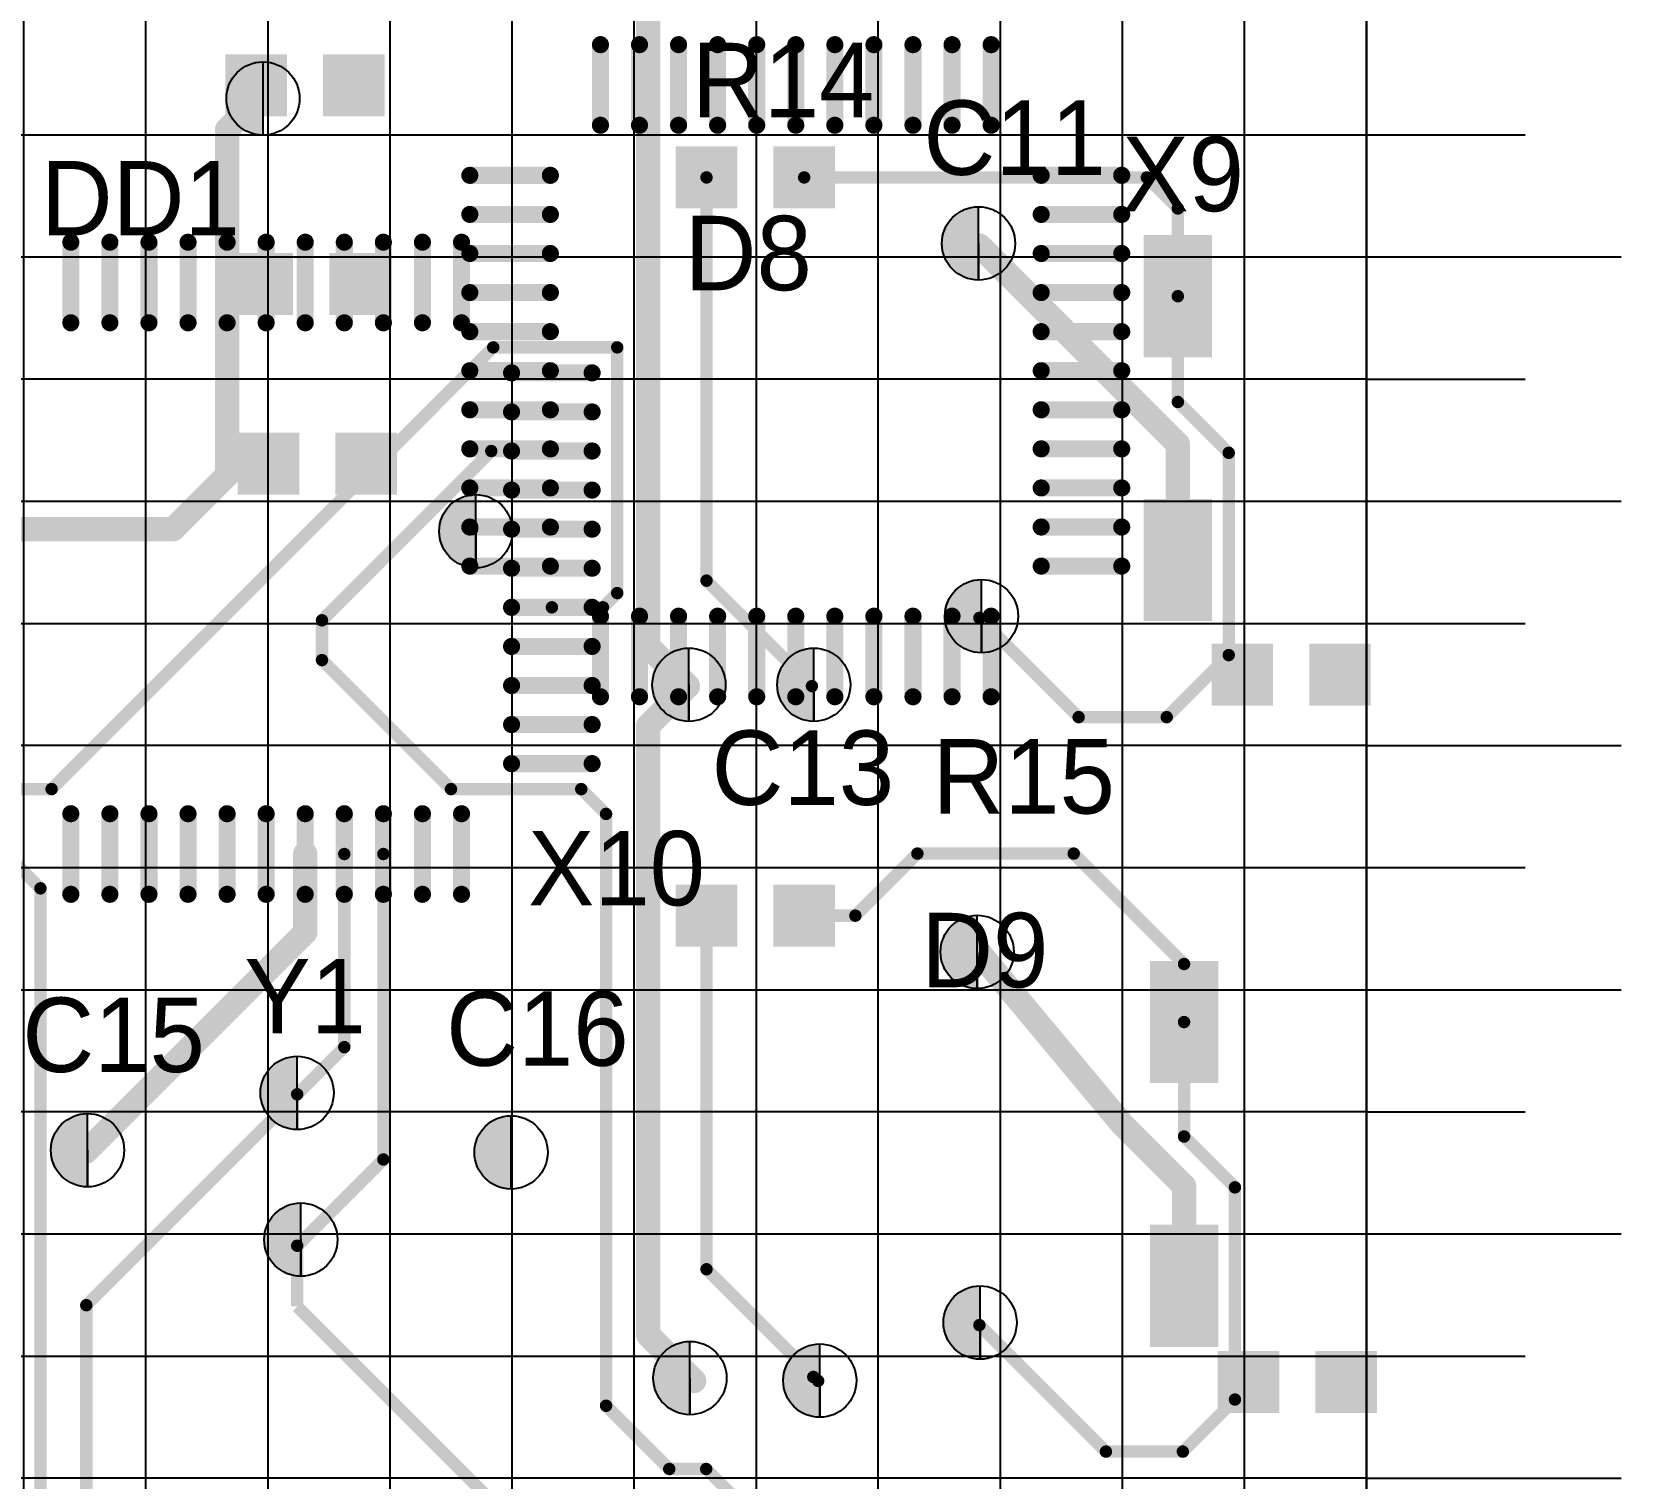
# Model space of a CAD drawing. Header units: millimetres. Extents: x 40 to 3761, y -469 to 920.
# Drawn here: x 1243.82 to 1276.37, y 168.64 to 198.25 of the extents above; entities that cross this region are included whole.
import ezdxf

# ---------------------------------------------------------------- set-up
doc = ezdxf.new("R2010")
doc.units = ezdxf.units.MM
for name, color, linetype in [('TopLayer', 1, 'Continuous'), ('TopOverlay', 2, 'Continuous'), ('TopPaste', 8, 'Continuous'), ('Слой1', 7, 'Continuous')]:
    doc.layers.add(name, color=color, linetype=linetype)

# ---------------------------------------------------------------- blocks, each defined once
blk = doc.blocks.new('*U74')
blk.add_line((0, 0.984), (0, -0.984))
blk = doc.blocks.new('*U75')
at = {"color": 0, "linetype": 'ByBlock', "lineweight": -2, "transparency": 16777216}
for p in [(50, 0), (55, 0), (60, 0), (65, 0), (70, 0), (75, 0)]:
    blk.add_blockref('*U74', p, dxfattribs=at)
blk = doc.blocks.new('*U64')
blk.add_line((1.624, 0), (-1.624, 0))
blk = doc.blocks.new('*U65')
at = {"color": 0, "linetype": 'ByBlock', "lineweight": -2, "transparency": 16777216}
for p in [(0, -47.5), (0, -50), (0, -52.5), (0, -55), (0, -57.5), (0, -60), (0, -62.5), (0, -65), (0, -67.5), (0, -70), (0, -72.5), (0, -75)]:
    blk.add_blockref('*U64', p, dxfattribs=at)
blk = doc.blocks.new('*U56')
for p, q in [((2.5, 76.25), (2.5, -76.25)), ((-2.5, 73.75), (-2.5, -76.25)), ((0.003, -76.25), (0.003, 73.75))]:
    blk.add_line(p, q)
blk = doc.blocks.new('*U57')
at = {"color": 0, "linetype": 'ByBlock', "lineweight": -2, "transparency": 16777216}
for p in [(22.5, 0), (30, 0), (37.5, 0), (45, 0)]:
    blk.add_blockref('*U56', p, dxfattribs=at)
blk = doc.blocks.new('*U58')
for p, q in [((25, 2.5), (-25, 2.5)), ((-25, 0), (25, 0)), ((-25, -2.5), (25, -2.5))]:
    blk.add_line(p, q)
blk = doc.blocks.new('*U59')
at = {"color": 0, "linetype": 'ByBlock', "lineweight": -2, "transparency": 16777216}
for p in [(0, 75), (0, 67.5), (0, 60), (0, 52.5), (0, 45)]:
    blk.add_blockref('*U58', p, dxfattribs=at)

msp = doc.modelspace()

# ---------------------------------------------------------------- hatches: boundary and pattern name
h = msp.add_hatch(color=256)
h.dxf.hatch_style = 1
h.paths.add_polyline_path([(1248.556, 197.634, 0.414214), (1247.806, 196.884, 0.414214), (1248.556, 196.134)])
h = msp.add_hatch(color=256)
h.dxf.hatch_style = 1
h.paths.add_polyline_path([(1263.207, 194.667, 0.414214), (1262.457, 193.917, 0.414214), (1263.207, 193.167), (1263.207, 193.917)])
h = msp.add_hatch(color=256)
h.dxf.hatch_style = 1
h.paths.add_polyline_path([(1252.913, 188.775, 0.414214), (1252.163, 188.025, 0.414214), (1252.913, 187.275), (1252.913, 188.025)])
h = msp.add_hatch(color=256)
h.dxf.hatch_style = 1
h.paths.add_polyline_path([(1263.269, 187.037, 0.414214), (1262.519, 186.287, 0.414214), (1263.269, 185.537), (1263.269, 186.287)])
h = msp.add_hatch(color=256)
h.dxf.hatch_style = 1
h.paths.add_polyline_path([(1257.277, 185.632, 0.414214), (1256.527, 184.882, 0.414214), (1257.277, 184.132), (1257.277, 184.882)])
h = msp.add_hatch(color=256)
h.dxf.hatch_style = 1
h.paths.add_polyline_path([(1259.834, 185.632, 0.414214), (1259.084, 184.882, 0.414214), (1259.834, 184.132), (1259.834, 184.882)])
h = msp.add_hatch(color=256)
h.dxf.hatch_style = 1
h.paths.add_polyline_path([(1263.18, 180.162, 0.414214), (1262.43, 179.412, 0.414214), (1263.18, 178.662), (1263.18, 179.412)])
h = msp.add_hatch(color=256)
h.dxf.hatch_style = 1
h.paths.add_polyline_path([(1249.254, 177.276, 0.414214), (1248.504, 176.526, 0.414214), (1249.254, 175.776), (1249.254, 176.526)])
h = msp.add_hatch(color=256)
h.dxf.hatch_style = 1
h.paths.add_polyline_path([(1244.962, 176.103, 0.414214), (1244.212, 175.353, 0.414214), (1244.962, 174.603), (1244.962, 175.353)])
h = msp.add_hatch(color=256)
h.dxf.hatch_style = 1
h.paths.add_polyline_path([(1253.635, 176.059, 0.414214), (1252.885, 175.309, 0.414214), (1253.635, 174.559), (1253.635, 175.309)])
h = msp.add_hatch(color=256)
h.dxf.hatch_style = 1
h.paths.add_polyline_path([(1249.331, 174.273, 0.414214), (1248.581, 173.523, 0.414214), (1249.331, 172.773), (1249.331, 173.523)])
h = msp.add_hatch(color=256)
h.dxf.hatch_style = 1
h.paths.add_polyline_path([(1263.24, 172.575, 0.414214), (1262.49, 171.825, 0.414214), (1263.24, 171.075), (1263.24, 171.825)])
h = msp.add_hatch(color=256)
h.dxf.hatch_style = 1
h.paths.add_polyline_path([(1257.298, 171.439, 0.414214), (1256.548, 170.689, 0.414214), (1257.298, 169.939), (1257.298, 170.689)])
h = msp.add_hatch(color=256)
h.dxf.hatch_style = 1
h.paths.add_polyline_path([(1259.957, 171.386, 0.414214), (1259.207, 170.636, 0.414214), (1259.957, 169.886), (1259.957, 170.636)])

# ---------------------------------------------------------------- linework, layer by layer
for p, q in [((1271.152, 118.639), (1271.152, 268.639)), ((1271.152, 267.389), (1271.152, 118.639))]:
    msp.add_line(p, q)
at = {"layer": 'TopLayer'}
for points, const_width in [([(1256.444, 185.667), (1256.444, 199.409)], 0.5), ([(1248.494, 196.919), (1247.821, 196.246)], 0.5), ([(1247.821, 193.117), (1247.821, 196.246)], 0.5), ([(1257.638, 187.013), (1257.638, 195.268)], 0.254), ([(1266.655, 195.268), (1259.638, 195.268)], 0.254), ([(1267.29, 194.633), (1266.655, 195.268)], 0.254), ([(1267.29, 192.836), (1267.29, 194.633)], 0.254), ([(1244.621, 193.942), (1244.621, 192.292)], 0.35), ([(1245.421, 193.942), (1245.421, 192.292)], 0.35), ([(1246.221, 193.942), (1246.221, 192.292)], 0.35), ([(1247.021, 193.942), (1247.021, 192.292)], 0.35), ([(1247.821, 193.942), (1247.821, 192.292)], 0.35), ([(1248.621, 193.942), (1248.621, 192.292)], 0.35), ([(1249.421, 193.942), (1249.421, 192.292)], 0.35), ([(1250.221, 193.942), (1250.221, 192.292)], 0.35), ([(1251.021, 193.942), (1251.021, 192.292)], 0.35), ([(1251.821, 193.942), (1251.821, 192.292)], 0.35), ([(1252.621, 193.942), (1252.621, 192.292)], 0.35), ([(1267.29, 189.807), (1263.226, 193.871)], 0.5), ([(1247.821, 189.172), (1247.821, 193.117)], 0.5), ([(1267.29, 190.671), (1267.29, 192.836)], 0.254), ([(1253.269, 191.789), (1244.227, 182.746)], 0.254), ([(1255.809, 191.789), (1253.269, 191.789)], 0.254), ([(1255.809, 186.759), (1255.809, 191.789)], 0.254), ([(1255.296, 191.267), (1253.646, 191.267)], 0.35), ([(1268.331, 189.63), (1267.29, 190.671)], 0.254), ([(1255.296, 190.467), (1253.646, 190.467)], 0.35), ([(1253.231, 189.667), (1249.764, 186.201)], 0.254), ([(1254.471, 189.667), (1253.231, 189.667)], 0.254), ([(1255.296, 189.667), (1253.646, 189.667)], 0.35), ([(1267.29, 187.436), (1267.29, 189.807)], 0.5), ([(1268.331, 185.489), (1268.331, 189.63)], 0.254), ([(1247.821, 189.172), (1246.716, 188.067)], 0.5), ([(1255.296, 188.867), (1253.646, 188.867)], 0.35), ([(1246.716, 188.067), (1242.771, 188.067)], 0.5), ([(1254.471, 188.067), (1252.837, 188.067)], 0.254), ([(1255.296, 188.067), (1253.646, 188.067)], 0.35), ([(1255.296, 187.267), (1253.646, 187.267)], 0.35), ([(1255.809, 186.759), (1255.517, 186.467)], 0.254), ([(1259.797, 184.854), (1257.638, 187.013)], 0.254), ([(1255.296, 186.467), (1253.646, 186.467)], 0.35), ([(1255.517, 186.467), (1254.471, 186.467)], 0.254), ([(1249.764, 185.388), (1249.764, 186.201)], 0.254), ([(1265.258, 184.219), (1263.226, 186.251)], 0.254), ([(1257.257, 184.854), (1256.444, 185.667)], 0.5), ([(1255.296, 185.667), (1253.646, 185.667)], 0.35), ([(1268.331, 185.489), (1267.061, 184.219)], 0.254), ([(1252.406, 182.746), (1249.764, 185.388)], 0.254), ([(1255.296, 184.867), (1253.646, 184.867)], 0.35), ([(1257.257, 184.854), (1256.444, 184.042)], 0.5), ([(1255.296, 184.067), (1253.646, 184.067)], 0.35), ([(1256.444, 171.57), (1256.444, 184.042)], 0.5), ([(1267.061, 184.219), (1265.258, 184.219)], 0.254), ([(1255.296, 183.267), (1253.646, 183.267)], 0.35), ([(1244.227, 182.746), (1240.391, 182.746)], 0.254), ([(1255.073, 182.746), (1252.406, 182.746)], 0.254), ([(1255.581, 182.238), (1255.073, 182.746)], 0.254), ([(1244.621, 182.242), (1244.621, 180.592)], 0.35), ([(1245.421, 182.242), (1245.421, 180.592)], 0.35), ([(1246.221, 182.242), (1246.221, 180.592)], 0.35), ([(1247.021, 182.242), (1247.021, 180.592)], 0.35), ([(1247.821, 182.242), (1247.821, 180.592)], 0.35), ([(1248.621, 182.242), (1248.621, 180.592)], 0.35), ([(1249.421, 182.242), (1249.421, 180.592)], 0.35), ([(1250.221, 182.242), (1250.221, 180.592)], 0.35), ([(1251.021, 182.242), (1251.021, 180.592)], 0.35), ([(1251.821, 182.242), (1251.821, 180.592)], 0.35), ([(1252.621, 182.242), (1252.621, 180.592)], 0.35), ([(1255.581, 170.122), (1255.581, 182.238)], 0.254), ([(1243.998, 180.714), (1242.855, 181.857)], 0.254), ([(1249.421, 179.812), (1249.421, 181.417)], 0.5), ([(1250.221, 177.463), (1250.221, 181.417)], 0.254), ([(1251.021, 175.163), (1251.021, 181.417)], 0.254), ([(1261.956, 181.425), (1260.686, 180.155)], 0.254), ([(1265.156, 181.425), (1261.956, 181.425)], 0.254), ([(1267.417, 179.165), (1265.156, 181.425)], 0.254), ([(1243.998, 167.201), (1243.998, 180.714)], 0.254), ([(1249.421, 179.812), (1244.938, 175.329)], 0.5), ([(1257.638, 172.916), (1257.638, 180.155)], 0.254), ([(1260.686, 180.155), (1259.638, 180.155)], 0.254), ([(1266.147, 175.888), (1263.226, 179.393)], 0.5), ([(1267.417, 177.977), (1267.417, 179.165)], 0.254), ([(1267.417, 175.634), (1267.417, 177.977)], 0.254), ([(1250.221, 177.463), (1249.256, 176.498)], 0.254), ([(1249.256, 176.498), (1244.938, 172.18)], 0.254), ([(1267.417, 174.618), (1266.147, 175.888)], 0.5), ([(1268.458, 174.593), (1267.417, 175.634)], 0.254), ([(1251.021, 175.163), (1249.256, 173.398)], 0.254), ([(1267.417, 172.577), (1267.417, 174.618)], 0.5), ([(1268.458, 170.249), (1268.458, 174.593)], 0.254), ([(1249.256, 172.154), (1249.256, 173.398)], 0.254), ([(1259.924, 170.63), (1257.638, 172.916)], 0.254), ([(1244.938, 167.709), (1244.938, 172.18)], 0.254), ([(1253.701, 167.709), (1249.256, 172.154)], 0.254), ([(1265.817, 169.183), (1263.226, 171.773)], 0.254), ([(1257.384, 170.63), (1256.444, 171.57)], 0.5), ([(1256.876, 168.827), (1255.581, 170.122)], 0.254), ([(1268.458, 170.249), (1267.392, 169.183)], 0.254), ([(1267.392, 169.183), (1265.817, 169.183)], 0.254), ([(1257.631, 168.827), (1256.876, 168.827)], 0.254), ([(1259.765, 166.693), (1257.631, 168.827)], 0.254)]:
    msp.add_lwpolyline(points, dxfattribs=dict(at, const_width=const_width))
for points, const_width in [([(1248.619, 196.919, -1), (1248.369, 196.919, -1)], 0.25), ([(1247.946, 196.246, -1), (1247.696, 196.246, -1)], 0.25), ([(1247.946, 196.246, -1), (1247.696, 196.246, -1)], 0.25), ([(1257.701, 195.268, -1), (1257.574, 195.268, -1)], 0.127), ([(1259.701, 195.268, -1), (1259.574, 195.268, -1)], 0.127), ([(1266.718, 195.268, -1), (1266.591, 195.268, -1)], 0.127), ([(1266.718, 195.268, -1), (1266.591, 195.268, -1)], 0.127), ([(1267.353, 194.633, -1), (1267.226, 194.633, -1)], 0.127), ([(1267.353, 194.633, -1), (1267.226, 194.633, -1)], 0.127), ([(1244.708, 193.942, -1), (1244.533, 193.942, -1)], 0.175), ([(1245.508, 193.942, -1), (1245.333, 193.942, -1)], 0.175), ([(1246.308, 193.942, -1), (1246.133, 193.942, -1)], 0.175), ([(1247.108, 193.942, -1), (1246.933, 193.942, -1)], 0.175), ([(1247.908, 193.942, -1), (1247.733, 193.942, -1)], 0.175), ([(1248.708, 193.942, -1), (1248.533, 193.942, -1)], 0.175), ([(1249.508, 193.942, -1), (1249.333, 193.942, -1)], 0.175), ([(1250.308, 193.942, -1), (1250.133, 193.942, -1)], 0.175), ([(1251.108, 193.942, -1), (1250.933, 193.942, -1)], 0.175), ([(1251.908, 193.942, -1), (1251.733, 193.942, -1)], 0.175), ([(1252.708, 193.942, -1), (1252.533, 193.942, -1)], 0.175), ([(1263.351, 193.871, -1), (1263.101, 193.871, -1)], 0.25), ([(1247.946, 193.117, -1), (1247.696, 193.117, -1)], 0.25), ([(1247.946, 193.117, -1), (1247.696, 193.117, -1)], 0.25), ([(1267.353, 192.836, -1), (1267.226, 192.836, -1)], 0.127), ([(1267.353, 192.836, -1), (1267.226, 192.836, -1)], 0.127), ([(1244.708, 192.292, -1), (1244.533, 192.292, -1)], 0.175), ([(1245.508, 192.292, -1), (1245.333, 192.292, -1)], 0.175), ([(1246.308, 192.292, -1), (1246.133, 192.292, -1)], 0.175), ([(1247.108, 192.292, -1), (1246.933, 192.292, -1)], 0.175), ([(1247.908, 192.292, -1), (1247.733, 192.292, -1)], 0.175), ([(1248.708, 192.292, -1), (1248.533, 192.292, -1)], 0.175), ([(1249.508, 192.292, -1), (1249.333, 192.292, -1)], 0.175), ([(1250.308, 192.292, -1), (1250.133, 192.292, -1)], 0.175), ([(1251.108, 192.292, -1), (1250.933, 192.292, -1)], 0.175), ([(1251.908, 192.292, -1), (1251.733, 192.292, -1)], 0.175), ([(1252.708, 192.292, -1), (1252.533, 192.292, -1)], 0.175), ([(1253.333, 191.789, -1), (1253.206, 191.789, -1)], 0.127), ([(1253.333, 191.789, -1), (1253.206, 191.789, -1)], 0.127), ([(1255.873, 191.789, -1), (1255.746, 191.789, -1)], 0.127), ([(1255.873, 191.789, -1), (1255.746, 191.789, -1)], 0.127), ([(1253.733, 191.267, -1), (1253.558, 191.267, -1)], 0.175), ([(1255.383, 191.267, -1), (1255.208, 191.267, -1)], 0.175), ([(1267.353, 190.671, -1), (1267.226, 190.671, -1)], 0.127), ([(1267.353, 190.671, -1), (1267.226, 190.671, -1)], 0.127), ([(1253.733, 190.467, -1), (1253.558, 190.467, -1)], 0.175), ([(1255.383, 190.467, -1), (1255.208, 190.467, -1)], 0.175), ([(1253.294, 189.667, -1), (1253.167, 189.667, -1)], 0.127), ([(1253.294, 189.667, -1), (1253.167, 189.667, -1)], 0.127), ([(1253.733, 189.667, -1), (1253.558, 189.667, -1)], 0.175), ([(1254.534, 189.667, -1), (1254.407, 189.667, -1)], 0.127), ([(1255.383, 189.667, -1), (1255.208, 189.667, -1)], 0.175), ([(1267.415, 189.807, -1), (1267.165, 189.807, -1)], 0.25), ([(1267.415, 189.807, -1), (1267.165, 189.807, -1)], 0.25), ([(1268.395, 189.63, -1), (1268.268, 189.63, -1)], 0.127), ([(1268.395, 189.63, -1), (1268.268, 189.63, -1)], 0.127), ([(1247.946, 189.172, -1), (1247.696, 189.172, -1)], 0.25), ([(1247.946, 189.172, -1), (1247.696, 189.172, -1)], 0.25), ([(1253.733, 188.867, -1), (1253.558, 188.867, -1)], 0.175), ([(1255.383, 188.867, -1), (1255.208, 188.867, -1)], 0.175), ([(1246.841, 188.067, -1), (1246.591, 188.067, -1)], 0.25), ([(1246.841, 188.067, -1), (1246.591, 188.067, -1)], 0.25), ([(1252.901, 188.067, -1), (1252.774, 188.067, -1)], 0.127), ([(1253.733, 188.067, -1), (1253.558, 188.067, -1)], 0.175), ([(1254.534, 188.067, -1), (1254.407, 188.067, -1)], 0.127), ([(1255.383, 188.067, -1), (1255.208, 188.067, -1)], 0.175), ([(1267.415, 187.436, -1), (1267.165, 187.436, -1)], 0.25), ([(1253.733, 187.267, -1), (1253.558, 187.267, -1)], 0.175), ([(1255.383, 187.267, -1), (1255.208, 187.267, -1)], 0.175), ([(1255.873, 186.759, -1), (1255.746, 186.759, -1)], 0.127), ([(1255.873, 186.759, -1), (1255.746, 186.759, -1)], 0.127), ([(1257.701, 187.013, -1), (1257.574, 187.013, -1)], 0.127), ([(1257.701, 187.013, -1), (1257.574, 187.013, -1)], 0.127), ([(1253.733, 186.467, -1), (1253.558, 186.467, -1)], 0.175), ([(1254.534, 186.467, -1), (1254.407, 186.467, -1)], 0.127), ([(1255.383, 186.467, -1), (1255.208, 186.467, -1)], 0.175), ([(1255.581, 186.467, -1), (1255.454, 186.467, -1)], 0.127), ([(1255.581, 186.467, -1), (1255.454, 186.467, -1)], 0.127), ([(1249.827, 186.201, -1), (1249.7, 186.201, -1)], 0.127), ([(1249.827, 186.201, -1), (1249.7, 186.201, -1)], 0.127), ([(1263.289, 186.251, -1), (1263.162, 186.251, -1)], 0.127), ([(1256.569, 185.667, -1), (1256.319, 185.667, -1)], 0.25), ([(1256.569, 185.667, -1), (1256.319, 185.667, -1)], 0.25), ([(1253.733, 185.667, -1), (1253.558, 185.667, -1)], 0.175), ([(1255.383, 185.667, -1), (1255.208, 185.667, -1)], 0.175), ([(1268.395, 185.489, -1), (1268.268, 185.489, -1)], 0.127), ([(1268.395, 185.489, -1), (1268.268, 185.489, -1)], 0.127), ([(1249.827, 185.388, -1), (1249.7, 185.388, -1)], 0.127), ([(1249.827, 185.388, -1), (1249.7, 185.388, -1)], 0.127), ([(1253.733, 184.867, -1), (1253.558, 184.867, -1)], 0.175), ([(1255.383, 184.867, -1), (1255.208, 184.867, -1)], 0.175), ([(1257.382, 184.854, -1), (1257.132, 184.854, -1)], 0.25), ([(1257.382, 184.854, -1), (1257.132, 184.854, -1)], 0.25), ([(1259.86, 184.854, -1), (1259.733, 184.854, -1)], 0.127), ([(1253.733, 184.067, -1), (1253.558, 184.067, -1)], 0.175), ([(1255.383, 184.067, -1), (1255.208, 184.067, -1)], 0.175), ([(1256.569, 184.042, -1), (1256.319, 184.042, -1)], 0.25), ([(1256.569, 184.042, -1), (1256.319, 184.042, -1)], 0.25), ([(1265.321, 184.219, -1), (1265.194, 184.219, -1)], 0.127), ([(1265.321, 184.219, -1), (1265.194, 184.219, -1)], 0.127), ([(1267.125, 184.219, -1), (1266.998, 184.219, -1)], 0.127), ([(1267.125, 184.219, -1), (1266.998, 184.219, -1)], 0.127), ([(1253.733, 183.267, -1), (1253.558, 183.267, -1)], 0.175), ([(1255.383, 183.267, -1), (1255.208, 183.267, -1)], 0.175), ([(1244.29, 182.746, -1), (1244.163, 182.746, -1)], 0.127), ([(1244.29, 182.746, -1), (1244.163, 182.746, -1)], 0.127), ([(1252.469, 182.746, -1), (1252.342, 182.746, -1)], 0.127), ([(1252.469, 182.746, -1), (1252.342, 182.746, -1)], 0.127), ([(1255.136, 182.746, -1), (1255.009, 182.746, -1)], 0.127), ([(1255.136, 182.746, -1), (1255.009, 182.746, -1)], 0.127), ([(1244.708, 182.242, -1), (1244.533, 182.242, -1)], 0.175), ([(1245.508, 182.242, -1), (1245.333, 182.242, -1)], 0.175), ([(1246.308, 182.242, -1), (1246.133, 182.242, -1)], 0.175), ([(1247.108, 182.242, -1), (1246.933, 182.242, -1)], 0.175), ([(1247.908, 182.242, -1), (1247.733, 182.242, -1)], 0.175), ([(1248.708, 182.242, -1), (1248.533, 182.242, -1)], 0.175), ([(1249.508, 182.242, -1), (1249.333, 182.242, -1)], 0.175), ([(1250.308, 182.242, -1), (1250.133, 182.242, -1)], 0.175), ([(1251.108, 182.242, -1), (1250.933, 182.242, -1)], 0.175), ([(1251.908, 182.242, -1), (1251.733, 182.242, -1)], 0.175), ([(1252.708, 182.242, -1), (1252.533, 182.242, -1)], 0.175), ([(1255.644, 182.238, -1), (1255.517, 182.238, -1)], 0.127), ([(1255.644, 182.238, -1), (1255.517, 182.238, -1)], 0.127), ([(1249.546, 181.417, -1), (1249.296, 181.417, -1)], 0.25), ([(1250.284, 181.417, -1), (1250.157, 181.417, -1)], 0.127), ([(1251.084, 181.417, -1), (1250.957, 181.417, -1)], 0.127), ([(1262.019, 181.425, -1), (1261.892, 181.425, -1)], 0.127), ([(1262.019, 181.425, -1), (1261.892, 181.425, -1)], 0.127), ([(1265.22, 181.425, -1), (1265.093, 181.425, -1)], 0.127), ([(1265.22, 181.425, -1), (1265.093, 181.425, -1)], 0.127), ([(1244.062, 180.714, -1), (1243.935, 180.714, -1)], 0.127), ([(1244.062, 180.714, -1), (1243.935, 180.714, -1)], 0.127), ([(1244.708, 180.592, -1), (1244.533, 180.592, -1)], 0.175), ([(1245.508, 180.592, -1), (1245.333, 180.592, -1)], 0.175), ([(1246.308, 180.592, -1), (1246.133, 180.592, -1)], 0.175), ([(1247.108, 180.592, -1), (1246.933, 180.592, -1)], 0.175), ([(1247.908, 180.592, -1), (1247.733, 180.592, -1)], 0.175), ([(1248.708, 180.592, -1), (1248.533, 180.592, -1)], 0.175), ([(1249.508, 180.592, -1), (1249.333, 180.592, -1)], 0.175), ([(1250.308, 180.592, -1), (1250.133, 180.592, -1)], 0.175), ([(1251.108, 180.592, -1), (1250.933, 180.592, -1)], 0.175), ([(1251.908, 180.592, -1), (1251.733, 180.592, -1)], 0.175), ([(1252.708, 180.592, -1), (1252.533, 180.592, -1)], 0.175), ([(1249.546, 179.812, -1), (1249.296, 179.812, -1)], 0.25), ([(1249.546, 179.812, -1), (1249.296, 179.812, -1)], 0.25), ([(1260.749, 180.155, -1), (1260.622, 180.155, -1)], 0.127), ([(1260.749, 180.155, -1), (1260.622, 180.155, -1)], 0.127), ([(1263.351, 179.393, -1), (1263.101, 179.393, -1)], 0.25), ([(1267.48, 179.165, -1), (1267.353, 179.165, -1)], 0.127), ([(1267.48, 179.165, -1), (1267.353, 179.165, -1)], 0.127), ([(1267.48, 177.977, -1), (1267.353, 177.977, -1)], 0.127), ([(1267.48, 177.977, -1), (1267.353, 177.977, -1)], 0.127), ([(1250.284, 177.463, -1), (1250.157, 177.463, -1)], 0.127), ([(1250.284, 177.463, -1), (1250.157, 177.463, -1)], 0.127), ([(1249.319, 176.498, -1), (1249.192, 176.498, -1)], 0.127), ([(1249.319, 176.498, -1), (1249.192, 176.498, -1)], 0.127), ([(1266.272, 175.888, -1), (1266.022, 175.888, -1)], 0.25), ([(1266.272, 175.888, -1), (1266.022, 175.888, -1)], 0.25), ([(1267.48, 175.634, -1), (1267.353, 175.634, -1)], 0.127), ([(1267.48, 175.634, -1), (1267.353, 175.634, -1)], 0.127), ([(1245.063, 175.329, -1), (1244.813, 175.329, -1)], 0.25), ([(1251.084, 175.163, -1), (1250.957, 175.163, -1)], 0.127), ([(1251.084, 175.163, -1), (1250.957, 175.163, -1)], 0.127), ([(1267.542, 174.618, -1), (1267.292, 174.618, -1)], 0.25), ([(1267.542, 174.618, -1), (1267.292, 174.618, -1)], 0.25), ([(1268.522, 174.593, -1), (1268.395, 174.593, -1)], 0.127), ([(1268.522, 174.593, -1), (1268.395, 174.593, -1)], 0.127), ([(1249.319, 173.398, -1), (1249.192, 173.398, -1)], 0.127), ([(1249.319, 173.398, -1), (1249.192, 173.398, -1)], 0.127), ([(1257.701, 172.916, -1), (1257.574, 172.916, -1)], 0.127), ([(1257.701, 172.916, -1), (1257.574, 172.916, -1)], 0.127), ([(1267.542, 172.577, -1), (1267.292, 172.577, -1)], 0.25), ([(1245.001, 172.18, -1), (1244.874, 172.18, -1)], 0.127), ([(1245.001, 172.18, -1), (1244.874, 172.18, -1)], 0.127), ([(1263.289, 171.773, -1), (1263.162, 171.773, -1)], 0.127), ([(1256.569, 171.57, -1), (1256.319, 171.57, -1)], 0.25), ([(1256.569, 171.57, -1), (1256.319, 171.57, -1)], 0.25), ([(1257.509, 170.63, -1), (1257.259, 170.63, -1)], 0.25), ([(1259.888, 170.712, -1), (1259.761, 170.712, -1)], 0.127), ([(1259.888, 170.712, -1), (1259.761, 170.712, -1)], 0.127), ([(1259.987, 170.63, -1), (1259.86, 170.63, -1)], 0.127), ([(1255.644, 170.122, -1), (1255.517, 170.122, -1)], 0.127), ([(1255.644, 170.122, -1), (1255.517, 170.122, -1)], 0.127), ([(1268.522, 170.249, -1), (1268.395, 170.249, -1)], 0.127), ([(1268.522, 170.249, -1), (1268.395, 170.249, -1)], 0.127), ([(1265.88, 169.183, -1), (1265.753, 169.183, -1)], 0.127), ([(1265.88, 169.183, -1), (1265.753, 169.183, -1)], 0.127), ([(1267.455, 169.183, -1), (1267.328, 169.183, -1)], 0.127), ([(1267.455, 169.183, -1), (1267.328, 169.183, -1)], 0.127), ([(1256.939, 168.827, -1), (1256.812, 168.827, -1)], 0.127), ([(1256.939, 168.827, -1), (1256.812, 168.827, -1)], 0.127), ([(1257.695, 168.827, -1), (1257.568, 168.827, -1)], 0.127), ([(1257.695, 168.827, -1), (1257.568, 168.827, -1)], 0.127)]:
    msp.add_lwpolyline(points, format="xyb", close=True, dxfattribs=dict(at, const_width=const_width))
for points in [[(1258.268, 194.633), (1257.008, 194.633), (1258.268, 195.903), (1257.008, 195.903)], [(1260.268, 194.633), (1259.008, 194.633), (1260.268, 195.903), (1259.008, 195.903)], [(1266.59, 191.586), (1266.59, 194.086), (1267.99, 191.586), (1267.99, 194.086)], [(1266.59, 186.186), (1266.59, 188.686), (1267.99, 186.186), (1267.99, 188.686)], [(1258.268, 179.52), (1257.008, 179.52), (1258.268, 180.79), (1257.008, 180.79)], [(1260.268, 179.52), (1259.008, 179.52), (1260.268, 180.79), (1259.008, 180.79)], [(1266.717, 176.727), (1266.717, 179.227), (1268.117, 176.727), (1268.117, 179.227)], [(1266.717, 171.327), (1266.717, 173.827), (1268.117, 171.327), (1268.117, 173.827)]]:
    msp.add_solid(points, dxfattribs=at)
at = {"layer": 'TopPaste', "const_width": 0.35}
for points in [[(1255.465, 197.986), (1255.465, 196.336)], [(1256.265, 197.986), (1256.265, 196.336)], [(1257.065, 197.986), (1257.065, 196.336)], [(1257.865, 197.986), (1257.865, 196.336)], [(1258.665, 197.986), (1258.665, 196.336)], [(1259.465, 197.986), (1259.465, 196.336)], [(1260.265, 197.986), (1260.265, 196.336)], [(1261.065, 197.986), (1261.065, 196.336)], [(1261.865, 197.986), (1261.865, 196.336)], [(1262.665, 197.986), (1262.665, 196.336)], [(1263.465, 197.986), (1263.465, 196.336)], [(1254.44, 195.311), (1252.79, 195.311)], [(1266.14, 195.311), (1264.49, 195.311)], [(1254.44, 194.511), (1252.79, 194.511)], [(1266.14, 194.511), (1264.49, 194.511)], [(1254.44, 193.711), (1252.79, 193.711)], [(1266.14, 193.711), (1264.49, 193.711)], [(1254.44, 192.911), (1252.79, 192.911)], [(1266.14, 192.911), (1264.49, 192.911)], [(1254.44, 192.111), (1252.79, 192.111)], [(1266.14, 192.111), (1264.49, 192.111)], [(1254.44, 191.311), (1252.79, 191.311)], [(1266.14, 191.311), (1264.49, 191.311)], [(1254.44, 190.511), (1252.79, 190.511)], [(1266.14, 190.511), (1264.49, 190.511)], [(1254.44, 189.711), (1252.79, 189.711)], [(1266.14, 189.711), (1264.49, 189.711)], [(1254.44, 188.911), (1252.79, 188.911)], [(1266.14, 188.911), (1264.49, 188.911)], [(1254.44, 188.111), (1252.79, 188.111)], [(1266.14, 188.111), (1264.49, 188.111)], [(1254.44, 187.311), (1252.79, 187.311)], [(1266.14, 187.311), (1264.49, 187.311)], [(1255.465, 186.286), (1255.465, 184.636)], [(1256.265, 186.286), (1256.265, 184.636)], [(1257.065, 186.286), (1257.065, 184.636)], [(1257.865, 186.286), (1257.865, 184.636)], [(1258.665, 186.286), (1258.665, 184.636)], [(1259.465, 186.286), (1259.465, 184.636)], [(1260.265, 186.286), (1260.265, 184.636)], [(1261.065, 186.286), (1261.065, 184.636)], [(1261.865, 186.286), (1261.865, 184.636)], [(1262.665, 186.286), (1262.665, 184.636)], [(1263.465, 186.286), (1263.465, 184.636)]]:
    msp.add_lwpolyline(points, dxfattribs=at)
at = {"layer": 'TopPaste', "const_width": 0.175}
for points in [[(1255.553, 197.986, -1), (1255.378, 197.986, -1)], [(1256.353, 197.986, -1), (1256.178, 197.986, -1)], [(1257.153, 197.986, -1), (1256.978, 197.986, -1)], [(1257.953, 197.986, -1), (1257.778, 197.986, -1)], [(1258.753, 197.986, -1), (1258.578, 197.986, -1)], [(1259.553, 197.986, -1), (1259.378, 197.986, -1)], [(1260.353, 197.986, -1), (1260.178, 197.986, -1)], [(1261.153, 197.986, -1), (1260.978, 197.986, -1)], [(1261.953, 197.986, -1), (1261.778, 197.986, -1)], [(1262.753, 197.986, -1), (1262.578, 197.986, -1)], [(1263.553, 197.986, -1), (1263.378, 197.986, -1)], [(1255.553, 196.336, -1), (1255.378, 196.336, -1)], [(1256.353, 196.336, -1), (1256.178, 196.336, -1)], [(1257.153, 196.336, -1), (1256.978, 196.336, -1)], [(1257.953, 196.336, -1), (1257.778, 196.336, -1)], [(1258.753, 196.336, -1), (1258.578, 196.336, -1)], [(1259.553, 196.336, -1), (1259.378, 196.336, -1)], [(1260.353, 196.336, -1), (1260.178, 196.336, -1)], [(1261.153, 196.336, -1), (1260.978, 196.336, -1)], [(1261.953, 196.336, -1), (1261.778, 196.336, -1)], [(1262.753, 196.336, -1), (1262.578, 196.336, -1)], [(1263.553, 196.336, -1), (1263.378, 196.336, -1)], [(1252.878, 195.311, -1), (1252.703, 195.311, -1)], [(1254.528, 195.311, -1), (1254.353, 195.311, -1)], [(1264.578, 195.311, -1), (1264.403, 195.311, -1)], [(1266.228, 195.311, -1), (1266.053, 195.311, -1)], [(1252.878, 194.511, -1), (1252.703, 194.511, -1)], [(1254.528, 194.511, -1), (1254.353, 194.511, -1)], [(1264.578, 194.511, -1), (1264.403, 194.511, -1)], [(1266.228, 194.511, -1), (1266.053, 194.511, -1)], [(1252.878, 193.711, -1), (1252.703, 193.711, -1)], [(1254.528, 193.711, -1), (1254.353, 193.711, -1)], [(1264.578, 193.711, -1), (1264.403, 193.711, -1)], [(1266.228, 193.711, -1), (1266.053, 193.711, -1)], [(1252.878, 192.911, -1), (1252.703, 192.911, -1)], [(1254.528, 192.911, -1), (1254.353, 192.911, -1)], [(1264.578, 192.911, -1), (1264.403, 192.911, -1)], [(1266.228, 192.911, -1), (1266.053, 192.911, -1)], [(1252.878, 192.111, -1), (1252.703, 192.111, -1)], [(1254.528, 192.111, -1), (1254.353, 192.111, -1)], [(1264.578, 192.111, -1), (1264.403, 192.111, -1)], [(1266.228, 192.111, -1), (1266.053, 192.111, -1)], [(1252.878, 191.311, -1), (1252.703, 191.311, -1)], [(1254.528, 191.311, -1), (1254.353, 191.311, -1)], [(1264.578, 191.311, -1), (1264.403, 191.311, -1)], [(1266.228, 191.311, -1), (1266.053, 191.311, -1)], [(1252.878, 190.511, -1), (1252.703, 190.511, -1)], [(1254.528, 190.511, -1), (1254.353, 190.511, -1)], [(1264.578, 190.511, -1), (1264.403, 190.511, -1)], [(1266.228, 190.511, -1), (1266.053, 190.511, -1)], [(1252.878, 189.711, -1), (1252.703, 189.711, -1)], [(1254.528, 189.711, -1), (1254.353, 189.711, -1)], [(1264.578, 189.711, -1), (1264.403, 189.711, -1)], [(1266.228, 189.711, -1), (1266.053, 189.711, -1)], [(1252.878, 188.911, -1), (1252.703, 188.911, -1)], [(1254.528, 188.911, -1), (1254.353, 188.911, -1)], [(1264.578, 188.911, -1), (1264.403, 188.911, -1)], [(1266.228, 188.911, -1), (1266.053, 188.911, -1)], [(1252.878, 188.111, -1), (1252.703, 188.111, -1)], [(1254.528, 188.111, -1), (1254.353, 188.111, -1)], [(1264.578, 188.111, -1), (1264.403, 188.111, -1)], [(1266.228, 188.111, -1), (1266.053, 188.111, -1)], [(1252.878, 187.311, -1), (1252.703, 187.311, -1)], [(1254.528, 187.311, -1), (1254.353, 187.311, -1)], [(1264.578, 187.311, -1), (1264.403, 187.311, -1)], [(1266.228, 187.311, -1), (1266.053, 187.311, -1)], [(1255.553, 186.286, -1), (1255.378, 186.286, -1)], [(1256.353, 186.286, -1), (1256.178, 186.286, -1)], [(1257.153, 186.286, -1), (1256.978, 186.286, -1)], [(1257.953, 186.286, -1), (1257.778, 186.286, -1)], [(1258.753, 186.286, -1), (1258.578, 186.286, -1)], [(1259.553, 186.286, -1), (1259.378, 186.286, -1)], [(1260.353, 186.286, -1), (1260.178, 186.286, -1)], [(1261.153, 186.286, -1), (1260.978, 186.286, -1)], [(1261.953, 186.286, -1), (1261.778, 186.286, -1)], [(1262.753, 186.286, -1), (1262.578, 186.286, -1)], [(1263.553, 186.286, -1), (1263.378, 186.286, -1)], [(1255.553, 184.636, -1), (1255.378, 184.636, -1)], [(1256.353, 184.636, -1), (1256.178, 184.636, -1)], [(1257.153, 184.636, -1), (1256.978, 184.636, -1)], [(1257.953, 184.636, -1), (1257.778, 184.636, -1)], [(1258.753, 184.636, -1), (1258.578, 184.636, -1)], [(1259.553, 184.636, -1), (1259.378, 184.636, -1)], [(1260.353, 184.636, -1), (1260.178, 184.636, -1)], [(1261.153, 184.636, -1), (1260.978, 184.636, -1)], [(1261.953, 184.636, -1), (1261.778, 184.636, -1)], [(1262.753, 184.636, -1), (1262.578, 184.636, -1)], [(1263.553, 184.636, -1), (1263.378, 184.636, -1)]]:
    msp.add_lwpolyline(points, format="xyb", close=True, dxfattribs=at)
at = {"layer": 'TopPaste'}
for points in [[(1249.046, 196.518), (1247.786, 196.518), (1249.046, 197.788), (1247.786, 197.788)], [(1251.046, 196.518), (1249.786, 196.518), (1251.046, 197.788), (1249.786, 197.788)], [(1249.173, 192.454), (1247.913, 192.454), (1249.173, 193.724), (1247.913, 193.724)], [(1251.173, 192.454), (1249.913, 192.454), (1251.173, 193.724), (1249.913, 193.724)], [(1249.3, 188.771), (1248.04, 188.771), (1249.3, 190.041), (1248.04, 190.041)], [(1251.3, 188.771), (1250.04, 188.771), (1251.3, 190.041), (1250.04, 190.041)], [(1269.239, 184.453), (1267.979, 184.453), (1269.239, 185.723), (1267.979, 185.723)], [(1271.239, 184.453), (1269.979, 184.453), (1271.239, 185.723), (1269.979, 185.723)], [(1269.366, 169.975), (1268.106, 169.975), (1269.366, 171.245), (1268.106, 171.245)], [(1271.366, 169.975), (1270.106, 169.975), (1271.366, 171.245), (1270.106, 171.245)]]:
    msp.add_solid(points, dxfattribs=at)
at = {"layer": 'Слой1'}
for p, q in [((1248.556, 196.134), (1248.556, 197.634)), ((1263.207, 193.167), (1263.207, 194.667)), ((1263.207, 193.917), (1263.207, 193.167)), ((1252.913, 187.275), (1252.913, 188.775)), ((1252.913, 188.025), (1252.913, 187.275)), ((1263.269, 185.537), (1263.269, 187.037)), ((1263.269, 186.287), (1263.269, 185.537)), ((1257.277, 184.132), (1257.277, 185.632)), ((1259.834, 184.132), (1259.834, 185.632)), ((1257.277, 184.882), (1257.277, 184.132)), ((1259.834, 184.882), (1259.834, 184.132)), ((1263.18, 178.662), (1263.18, 180.162)), ((1263.18, 179.412), (1263.18, 178.662)), ((1249.254, 175.776), (1249.254, 177.276)), ((1249.254, 176.526), (1249.254, 175.776)), ((1244.962, 174.603), (1244.962, 176.103)), ((1253.635, 174.559), (1253.635, 176.059)), ((1244.962, 175.353), (1244.962, 174.603)), ((1253.635, 175.309), (1253.635, 174.559)), ((1249.331, 172.773), (1249.331, 174.273)), ((1249.331, 173.523), (1249.331, 172.773)), ((1263.24, 171.075), (1263.24, 172.575)), ((1263.24, 171.825), (1263.24, 171.075)), ((1257.298, 169.939), (1257.298, 171.439)), ((1259.957, 169.886), (1259.957, 171.386)), ((1257.298, 170.689), (1257.298, 169.939)), ((1259.957, 170.636), (1259.957, 169.886))]:
    msp.add_line(p, q, dxfattribs=at)
for centre in [(1248.556, 196.884), (1263.207, 193.917), (1252.913, 188.025), (1263.269, 186.287), (1257.277, 184.882), (1259.834, 184.882), (1263.18, 179.412), (1249.254, 176.526), (1244.962, 175.353), (1253.635, 175.309), (1249.331, 173.523), (1263.24, 171.825), (1257.298, 170.689), (1259.957, 170.636)]:
    msp.add_circle(centre, 0.75, dxfattribs=at)

# ---------------------------------------------------------------- block references
for name, p in [('*U57', (1223.652, 194.889)), ('*U59', (1246.152, 121.139))]:
    msp.add_blockref(name, p)
at = {"xscale": -1}
msp.add_blockref('*U65', (1272.776, 243.639), dxfattribs=at)
at = {"xscale": -1, "rotation": 90}
msp.add_blockref('*U75', (1275.384, 243.639), dxfattribs=at)

# ---------------------------------------------------------------- texts
at = {"layer": 'TopOverlay'}
for s, p in [('R14', (1257.337, 196.5)), ('C11', (1262.079, 195.321)), ('X9', (1266.151, 194.576)), ('DD1', (1244.005, 194.081)), ('D8', (1257.19, 192.958)), ('C13', (1257.741, 182.422)), ('R15', (1262.263, 182.245)), ('X10', (1253.982, 180.365)), ('D9', (1262.034, 178.689)), ('Y1', (1248.172, 177.746)), ('C15', (1243.627, 176.954)), ('C16', (1252.305, 177.082))]:
    msp.add_text(s, height=1.524, dxfattribs=at).set_placement(p)

doc.saveas('drawing.dxf')
